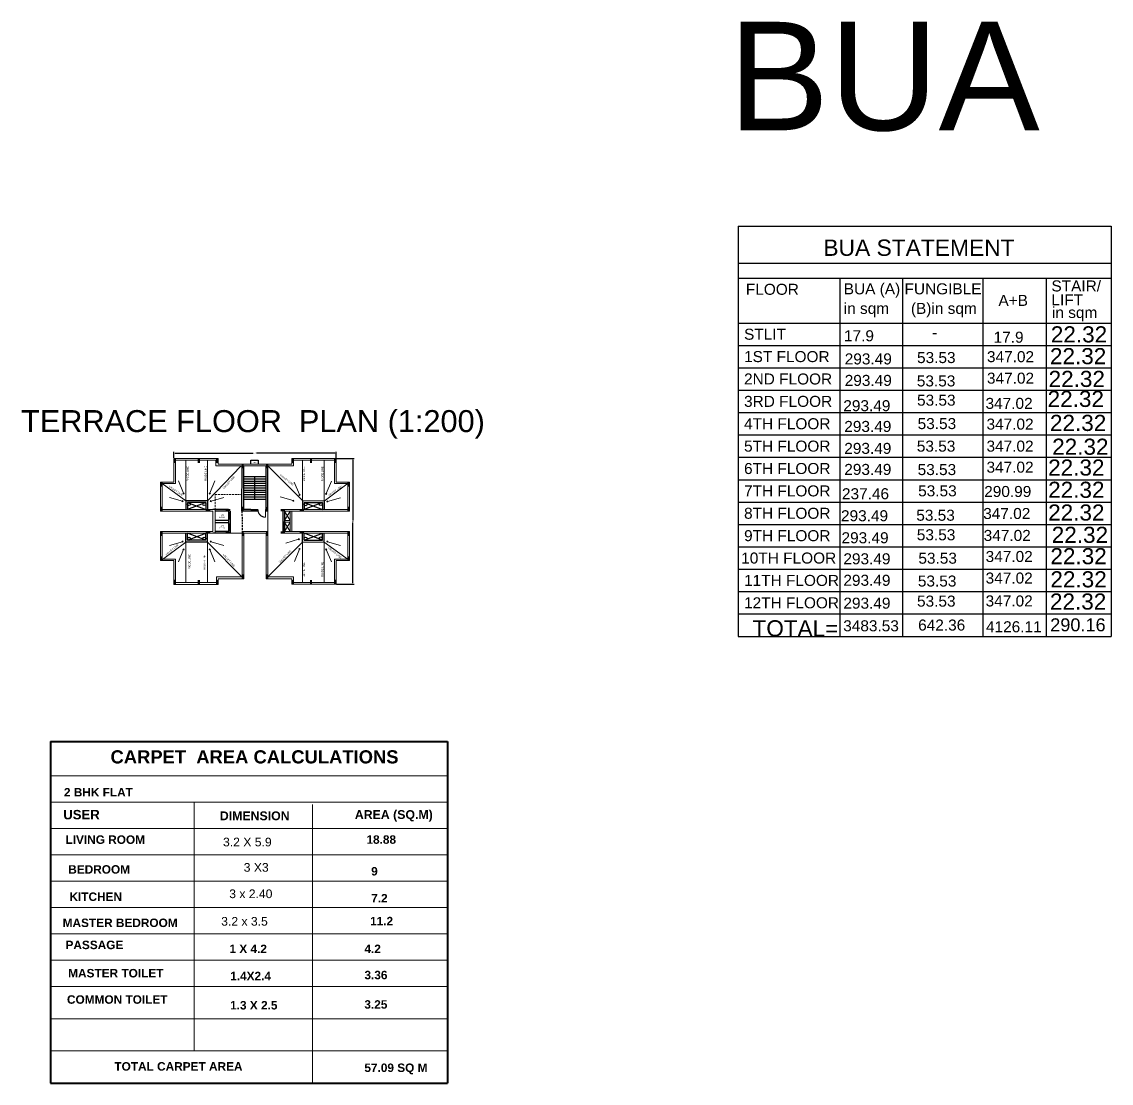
# Model space of a CAD drawing. Header units: metres. Extents: x 29392 to 32022, y 3934 to 33962.
# Drawn here: x 29488.4 to 29634.4, y 4108.7 to 4251 of the extents above; entities that cross this region are included whole.
import ezdxf

# ---------------------------------------------------------------- set-up
doc = ezdxf.new("R2010")
doc.units = ezdxf.units.M
for name, pattern in [('DASHED2', [9.525, 6.35, -3.175]), ('DASHEDX2', [38.1, 25.4, -12.7]), ('HIDDEN', [0.375, 0.25, -0.125])]:
    doc.linetypes.add(name, pattern=pattern)
for name, color, linetype, lineweight in [('col line', 252, 'Continuous', 15), ('COLUMN', 7, 'Continuous', 40), ('DOOR', 7, 'Continuous', 20), ('TERRACE', 251, 'Continuous', 18), ('text', 7, 'Continuous', 5), ('Walls', 64, 'Continuous', 40)]:
    doc.layers.add(name, color=color, linetype=linetype, lineweight=lineweight)
doc.styles.add('20 scale', font='ARIALN.TTF')
doc.styles.add('Annotative', font='arial.ttf')
doc.styles.get("Standard").update_dxf_attribs({"font": 'arial.ttf'})
doc.dimstyles.get("Standard").update_dxf_attribs({"dimtxt": 0.1, "dimasz": 0.18, "dimexe": 0.18, "dimexo": 0.0625, "dimgap": 0.09, "dimtad": 0, "dimtih": 1, "dimtoh": 1, "dimdec": 1, "dimzin": 0, "dimdsep": 46, "dimtxsty": 'Standard', "dimcen": 0.09, "dimadec": 0, "dimazin": 0, "dimtfac": 1, "dimtdec": 1, "dimtofl": 0, "dimtmove": 0, "dimatfit": 3, "dimfxl": 1, "dimtolj": 1, "dimtzin": 0, "dimarcsym": 0})

# ---------------------------------------------------------------- blocks, each defined once
blk = doc.blocks.new('*D253')
at = {"color": 0, "lineweight": -2, "transparency": 16777216}
for p, q in [((29508.78, 4192.51), (29508.78, 4193.34)), ((29508.96, 4193.16), (29519.44, 4193.16)), ((29530.37, 4193.17), (29519.89, 4193.16)), ((29530.55, 4192.52), (29530.55, 4193.35))]:
    blk.add_line(p, q, dxfattribs=at)
at = {"color": 0, "transparency": 16777216}
for points in [[(29508.96, 4193.19), (29508.96, 4193.13), (29508.78, 4193.16)], [(29530.37, 4193.2), (29530.37, 4193.14), (29530.55, 4193.17)]]:
    blk.add_solid(points, dxfattribs=at)
at = {"layer": 'Defpoints', "color": 0, "transparency": 16777216}
for p in [(29530.55, 4193.17), (29508.78, 4192.45), (29530.55, 4192.46)]:
    blk.add_point(p, dxfattribs=at)
at = {"color": 0, "transparency": 16777216, "insert": (29519.66, 4193.16), "char_height": 0.1, "attachment_point": 5}
blk.add_mtext('\\A1;21.8', dxfattribs=at)
blk = doc.blocks.new('*D254')
at = {"color": 0, "lineweight": -2, "transparency": 16777216}
for p, q in [((29530.61, 4192.45), (29532.97, 4192.45)), ((29532.79, 4192.27), (29532.79, 4184.13)), ((29532.79, 4175.76), (29532.79, 4183.85)), ((29530.61, 4175.58), (29532.97, 4175.58))]:
    blk.add_line(p, q, dxfattribs=at)
at = {"color": 0, "transparency": 16777216}
for points in [[(29532.82, 4192.27), (29532.76, 4192.27), (29532.79, 4192.45)], [(29532.82, 4175.76), (29532.76, 4175.76), (29532.79, 4175.58)]]:
    blk.add_solid(points, dxfattribs=at)
at = {"layer": 'Defpoints', "color": 0, "transparency": 16777216}
for p in [(29530.55, 4192.45), (29530.55, 4175.58), (29532.79, 4175.58)]:
    blk.add_point(p, dxfattribs=at)
at = {"color": 0, "transparency": 16777216, "insert": (29532.79, 4183.99), "char_height": 0.1, "attachment_point": 5}
blk.add_mtext('\\A1;16.9', dxfattribs=at)

msp = doc.modelspace()

# ---------------------------------------------------------------- hatches: boundary and pattern name
at = {"layer": 'COLUMN'}
h = msp.add_hatch(color=256, dxfattribs=at)
h.dxf.hatch_style = 1
h.paths.add_polyline_path([(29509.08, 4191.85), (29508.78, 4191.85), (29508.78, 4192.45), (29509.08, 4192.45)])
h = msp.add_hatch(color=256, dxfattribs=at)
h.dxf.hatch_style = 1
h.paths.add_polyline_path([(29512.3, 4191.85), (29512, 4191.85), (29512, 4192.45), (29512.3, 4192.45)])
h = msp.add_hatch(color=256, dxfattribs=at)
h.dxf.hatch_style = 1
h.paths.add_polyline_path([(29514.73, 4191.85), (29514.43, 4191.85), (29514.43, 4192.45), (29514.73, 4192.45)])
h = msp.add_hatch(color=256, dxfattribs=at)
h.dxf.hatch_style = 1
h.paths.add_polyline_path([(29518.17, 4191.1), (29517.87, 4191.1), (29517.87, 4191.7), (29518.17, 4191.7)])
h = msp.add_hatch(color=256, dxfattribs=at)
h.dxf.hatch_style = 1
h.paths.add_polyline_path([(29521.17, 4191.1), (29521.47, 4191.1), (29521.47, 4191.7), (29521.17, 4191.7)])
h = msp.add_hatch(color=256, dxfattribs=at)
h.dxf.hatch_style = 1
h.paths.add_polyline_path([(29524.6, 4191.85), (29524.9, 4191.85), (29524.9, 4192.45), (29524.6, 4192.45)])
h = msp.add_hatch(color=256, dxfattribs=at)
h.dxf.hatch_style = 1
h.paths.add_polyline_path([(29527.03, 4191.85), (29527.33, 4191.85), (29527.33, 4192.45), (29527.03, 4192.45)])
h = msp.add_hatch(color=256, dxfattribs=at)
h.dxf.hatch_style = 1
h.paths.add_polyline_path([(29530.25, 4191.85), (29530.55, 4191.85), (29530.55, 4192.45), (29530.25, 4192.45)])
h = msp.add_hatch(color=256, dxfattribs=at)
h.dxf.hatch_style = 1
h.paths.add_polyline_path([(29507.3, 4188.68), (29507, 4188.68), (29507, 4189.28), (29507.3, 4189.28)])
h = msp.add_hatch(color=256, dxfattribs=at)
h.dxf.hatch_style = 1
h.paths.add_polyline_path([(29532.03, 4188.68), (29532.33, 4188.68), (29532.33, 4189.28), (29532.03, 4189.28)])
h = msp.add_hatch(color=256, dxfattribs=at)
h.dxf.hatch_style = 1
h.paths.add_polyline_path([(29507.3, 4185.37), (29507, 4185.37), (29507, 4185.97), (29507.3, 4185.97)])
h = msp.add_hatch(color=256, dxfattribs=at)
h.dxf.hatch_style = 1
h.paths.add_polyline_path([(29513.08, 4185.37), (29513.08, 4185.67), (29513.68, 4185.67), (29513.68, 4185.37)])
h = msp.add_hatch(color=256, dxfattribs=at)
h.dxf.hatch_style = 1
h.paths.add_polyline_path([(29515.76, 4185.67), (29515.76, 4185.37), (29516.36, 4185.37), (29516.36, 4185.67)])
h = msp.add_hatch(color=256, dxfattribs=at)
h.dxf.hatch_style = 1
h.paths.add_polyline_path([(29518.17, 4185.37), (29517.87, 4185.37), (29517.87, 4185.97), (29518.17, 4185.97)])
h = msp.add_hatch(color=256, dxfattribs=at)
h.dxf.hatch_style = 1
h.paths.add_polyline_path([(29521.17, 4185.36), (29521.47, 4185.36), (29521.47, 4185.96), (29521.17, 4185.96)])
h = msp.add_hatch(color=256, dxfattribs=at)
h.dxf.hatch_style = 1
h.paths.add_polyline_path([(29523.1, 4185.35), (29523.1, 4185.65), (29523.7, 4185.65), (29523.7, 4185.35)])
h = msp.add_hatch(color=256, dxfattribs=at)
h.dxf.hatch_style = 1
h.paths.add_polyline_path([(29526.25, 4185.37), (29526.25, 4185.67), (29525.65, 4185.67), (29525.65, 4185.37)])
h = msp.add_hatch(color=256, dxfattribs=at)
h.dxf.hatch_style = 1
h.paths.add_polyline_path([(29532.03, 4185.37), (29532.33, 4185.37), (29532.33, 4185.97), (29532.03, 4185.97)])
h = msp.add_hatch(color=256, dxfattribs=at)
h.dxf.hatch_style = 1
h.paths.add_polyline_path([(29507.3, 4182.65), (29507, 4182.65), (29507, 4182.05), (29507.3, 4182.05)])
h = msp.add_hatch(color=256, dxfattribs=at)
h.dxf.hatch_style = 1
h.paths.add_polyline_path([(29513.08, 4182.66), (29513.08, 4182.36), (29513.68, 4182.36), (29513.68, 4182.66)])
h = msp.add_hatch(color=256, dxfattribs=at)
h.dxf.hatch_style = 1
h.paths.add_polyline_path([(29515.76, 4182.65), (29515.76, 4182.35), (29516.36, 4182.35), (29516.36, 4182.65)])
h = msp.add_hatch(color=256, dxfattribs=at)
h.dxf.hatch_style = 1
h.paths.add_polyline_path([(29518.17, 4182.66), (29517.87, 4182.66), (29517.87, 4182.06), (29518.17, 4182.06)])
h = msp.add_hatch(color=256, dxfattribs=at)
h.dxf.hatch_style = 1
h.paths.add_polyline_path([(29521.17, 4182.66), (29521.47, 4182.66), (29521.47, 4182.06), (29521.17, 4182.06)])
h = msp.add_hatch(color=256, dxfattribs=at)
h.dxf.hatch_style = 1
h.paths.add_polyline_path([(29523.1, 4182.66), (29523.1, 4182.36), (29523.7, 4182.36), (29523.7, 4182.66)])
h = msp.add_hatch(color=256, dxfattribs=at)
h.dxf.hatch_style = 1
h.paths.add_polyline_path([(29526.25, 4182.66), (29526.25, 4182.36), (29525.65, 4182.36), (29525.65, 4182.66)])
h = msp.add_hatch(color=256, dxfattribs=at)
h.dxf.hatch_style = 1
h.paths.add_polyline_path([(29532.03, 4182.65), (29532.33, 4182.65), (29532.33, 4182.05), (29532.03, 4182.05)])
h = msp.add_hatch(color=256, dxfattribs=at)
h.dxf.hatch_style = 1
h.paths.add_polyline_path([(29507.3, 4179.35), (29507, 4179.35), (29507, 4178.75), (29507.3, 4178.75)])
h = msp.add_hatch(color=256, dxfattribs=at)
h.dxf.hatch_style = 1
h.paths.add_polyline_path([(29532.03, 4179.35), (29532.33, 4179.35), (29532.33, 4178.75), (29532.03, 4178.75)])
h = msp.add_hatch(color=256, dxfattribs=at)
h.dxf.hatch_style = 1
h.paths.add_polyline_path([(29518.17, 4176.92), (29517.87, 4176.92), (29517.87, 4176.32), (29518.17, 4176.32)])
h = msp.add_hatch(color=256, dxfattribs=at)
h.dxf.hatch_style = 1
h.paths.add_polyline_path([(29521.17, 4176.92), (29521.47, 4176.92), (29521.47, 4176.32), (29521.17, 4176.32)])
h = msp.add_hatch(color=256, dxfattribs=at)
h.dxf.hatch_style = 1
h.paths.add_polyline_path([(29509.08, 4176.18), (29508.78, 4176.18), (29508.78, 4175.58), (29509.08, 4175.58)])
h = msp.add_hatch(color=256, dxfattribs=at)
h.dxf.hatch_style = 1
h.paths.add_polyline_path([(29512.3, 4176.17), (29512, 4176.17), (29512, 4175.57), (29512.3, 4175.57)])
h = msp.add_hatch(color=256, dxfattribs=at)
h.dxf.hatch_style = 1
h.paths.add_polyline_path([(29514.73, 4176.17), (29514.43, 4176.17), (29514.43, 4175.57), (29514.73, 4175.57)])
h = msp.add_hatch(color=256, dxfattribs=at)
h.dxf.hatch_style = 1
h.paths.add_polyline_path([(29524.6, 4176.17), (29524.9, 4176.17), (29524.9, 4175.57), (29524.6, 4175.57)])
h = msp.add_hatch(color=256, dxfattribs=at)
h.dxf.hatch_style = 1
h.paths.add_polyline_path([(29527.03, 4176.17), (29527.33, 4176.17), (29527.33, 4175.57), (29527.03, 4175.57)])
h = msp.add_hatch(color=256, dxfattribs=at)
h.dxf.hatch_style = 1
h.paths.add_polyline_path([(29530.25, 4176.18), (29530.55, 4176.18), (29530.55, 4175.58), (29530.25, 4175.58)])

# ---------------------------------------------------------------- linework, layer by layer
for p, q in [((29584.41, 4223.6), (29634.41, 4223.6)), ((29584.41, 4223.6), (29584.41, 4168.6)), ((29634.41, 4223.6), (29634.41, 4168.6)), ((29584.41, 4218.6), (29634.41, 4218.6)), ((29584.41, 4216.6), (29634.41, 4216.6)), ((29598.04, 4216.6), (29598.04, 4168.6)), ((29606.43, 4216.6), (29606.43, 4168.6)), ((29617.19, 4216.6), (29617.19, 4168.6)), ((29625.68, 4216.6), (29625.68, 4168.6)), ((29584.41, 4210.6), (29634.41, 4210.6)), ((29584.41, 4207.6), (29634.41, 4207.6)), ((29584.41, 4204.6), (29634.41, 4204.6)), ((29584.41, 4201.6), (29634.41, 4201.6)), ((29584.41, 4198.6), (29634.41, 4198.6)), ((29584.41, 4195.6), (29634.41, 4195.6)), ((29517.93, 4185.37), (29517.94, 4191.47)), ((29518.16, 4185.6), (29518.16, 4191.47)), ((29521.17, 4185.37), (29521.17, 4191.47)), ((29521.4, 4185.37), (29521.4, 4191.47)), ((29584.41, 4192.6), (29634.41, 4192.6)), ((29521.16, 4189.97), (29518.16, 4189.97)), ((29519.66, 4186.97), (29519.66, 4189.97)), ((29521.16, 4189.67), (29518.16, 4189.67)), ((29521.16, 4189.37), (29518.16, 4189.37)), ((29521.16, 4189.07), (29518.16, 4189.07)), ((29521.16, 4188.77), (29518.16, 4188.77)), ((29521.16, 4188.47), (29518.16, 4188.47)), ((29584.41, 4189.6), (29634.41, 4189.6)), ((29521.16, 4188.17), (29518.16, 4188.17)), ((29521.16, 4187.87), (29518.16, 4187.87)), ((29521.16, 4187.57), (29518.16, 4187.57)), ((29521.16, 4187.27), (29518.16, 4187.27)), ((29518.16, 4186.97), (29521.16, 4186.97)), ((29510.41, 4186.78), (29510.4, 4185.6)), ((29513.32, 4186.78), (29510.41, 4186.78)), ((29510.64, 4186.55), (29510.63, 4185.6)), ((29513.09, 4186.55), (29510.63, 4185.6)), ((29513.09, 4186.55), (29510.64, 4186.55)), ((29510.64, 4186.55), (29513.08, 4185.6)), ((29513.09, 4186.55), (29513.08, 4185.6)), ((29513.32, 4186.78), (29513.31, 4185.6)), ((29516.13, 4185.59), (29514.03, 4185.59)), ((29519.1, 4185.6), (29518.16, 4185.6)), ((29519.1, 4185.6), (29520.07, 4185.6)), ((29526.02, 4186.79), (29526.02, 4185.6)), ((29526.02, 4186.79), (29528.93, 4186.78)), ((29526.25, 4186.55), (29528.7, 4186.55)), ((29526.25, 4186.55), (29526.25, 4185.6)), ((29528.7, 4186.55), (29526.25, 4185.6)), ((29526.25, 4186.55), (29528.7, 4185.6)), ((29528.7, 4186.55), (29528.7, 4185.6)), ((29528.93, 4186.78), (29528.93, 4185.6)), ((29584.41, 4186.6), (29634.41, 4186.6)), ((29516.13, 4185.37), (29514.33, 4185.37)), ((29514.33, 4184.17), (29516.13, 4184.17)), ((29516.13, 4185.37), (29516.13, 4184.17)), ((29516.13, 4185.2), (29516.36, 4185.2)), ((29516.13, 4185.2), (29516.36, 4184.34)), ((29516.36, 4185.2), (29516.13, 4184.34)), ((29516.13, 4184.34), (29516.36, 4184.34)), ((29516.13, 4184.17), (29516.13, 4183.87)), ((29516.36, 4185.37), (29516.36, 4182.43)), ((29520.09, 4185.37), (29517.93, 4185.37)), ((29523.39, 4185.37), (29523.39, 4182.67)), ((29523.62, 4185.37), (29523.62, 4182.67)), ((29584.41, 4184.6), (29584.41, 4168.6)), ((29514.33, 4183.87), (29516.13, 4183.87)), ((29516.13, 4182.65), (29514.33, 4182.65)), ((29516.13, 4183.87), (29516.13, 4182.67)), ((29516.13, 4183.7), (29516.36, 4183.7)), ((29516.13, 4183.7), (29516.36, 4182.84)), ((29516.36, 4183.7), (29516.13, 4182.84)), ((29516.13, 4182.84), (29516.36, 4182.84)), ((29516.13, 4182.82), (29516.36, 4182.82)), ((29584.41, 4183.6), (29634.41, 4183.6)), ((29510.41, 4181.24), (29510.4, 4182.43)), ((29513.32, 4181.24), (29510.41, 4181.24)), ((29510.64, 4181.48), (29510.63, 4182.43)), ((29513.09, 4181.48), (29510.63, 4182.43)), ((29510.64, 4181.48), (29513.08, 4182.43)), ((29513.09, 4181.48), (29510.64, 4181.48)), ((29513.09, 4181.48), (29513.08, 4182.43)), ((29513.32, 4181.24), (29513.31, 4182.43)), ((29516.13, 4182.43), (29514.03, 4182.43)), ((29526.02, 4181.24), (29526.02, 4182.43)), ((29526.02, 4181.24), (29528.93, 4181.25)), ((29526.25, 4181.48), (29526.25, 4182.43)), ((29528.7, 4181.48), (29526.25, 4182.43)), ((29526.25, 4181.48), (29528.7, 4182.43)), ((29526.25, 4181.48), (29528.7, 4181.48)), ((29528.7, 4181.48), (29528.7, 4182.43)), ((29528.93, 4181.25), (29528.93, 4182.43)), ((29584.41, 4180.6), (29634.41, 4180.6)), ((29584.41, 4177.6), (29634.41, 4177.6)), ((29584.41, 4174.6), (29634.41, 4174.6)), ((29584.41, 4171.6), (29634.41, 4171.6)), ((29584.41, 4168.6), (29634.41, 4168.6))]:
    msp.add_line(p, q)
at = {"color": 251, "true_color": 0x636466}
for p, q in [((29519.12, 4191.7), (29519.11, 4192.2)), ((29519.11, 4192.2), (29520.11, 4192.2)), ((29520.11, 4192.2), (29520.12, 4191.7))]:
    msp.add_line(p, q, dxfattribs=at)
at = {"color": 7, "true_color": 0xffffff}
msp.add_line((29521.07, 4185.6), (29521.17, 4185.6), dxfattribs=at)
at = {"linetype": 'HIDDEN'}
msp.add_line((29517.93, 4185.37), (29517.94, 4182.66), dxfattribs=at)
at = {"color": 251, "true_color": 0x636466}
for centre in [(29510.83, 4186.34), (29512.88, 4186.35), (29526.47, 4186.32), (29528.5, 4186.33), (29510.83, 4181.68), (29512.88, 4181.7), (29526.46, 4181.7), (29528.48, 4181.71)]:
    msp.add_circle(centre, 0.21, dxfattribs=at)
at = {"layer": 'col line', "color": 7, "true_color": 0xffffff}
for p, q in [((29492.29, 4149.9), (29545.48, 4149.9)), ((29492.29, 4146.37), (29545.48, 4146.37)), ((29511.53, 4146.37), (29511.53, 4113.03)), ((29527.38, 4146.06), (29527.38, 4108.71)), ((29492.29, 4142.85), (29545.48, 4142.85)), ((29492.29, 4139.32), (29545.48, 4139.32)), ((29492.29, 4135.79), (29545.48, 4135.79)), ((29492.29, 4132.26), (29545.48, 4132.26)), ((29492.29, 4128.73), (29545.48, 4128.73)), ((29492.29, 4125.21), (29545.48, 4125.21)), ((29492.29, 4121.68), (29545.48, 4121.68)), ((29492.29, 4117.36), (29545.48, 4117.36)), ((29492.29, 4113.03), (29545.48, 4113.03))]:
    msp.add_line(p, q, dxfattribs=at)
at = {"layer": 'DOOR'}
for p, q in [((29521.07, 4184.58), (29521.07, 4185.6)), ((29521.09, 4185.6), (29521.09, 4184.58))]:
    msp.add_line(p, q, dxfattribs=at)
at = {"layer": 'DOOR', "linetype": 'DASHED2'}
msp.add_arc((29521.07, 4185.57), 0.994, 178.6238, 270.0226, dxfattribs=at)
at = {"layer": 'TERRACE', "linetype": 'DASHEDX2'}
for p, q in [((29510.41, 4186.78), (29510.41, 4192.22)), ((29513.32, 4186.8), (29513.32, 4192.22)), ((29526.02, 4186.76), (29526.02, 4192.22)), ((29528.93, 4186.74), (29528.93, 4192.22)), ((29510.41, 4181.24), (29510.4, 4175.81)), ((29513.32, 4181.21), (29513.32, 4175.81)), ((29526.02, 4181.21), (29526.02, 4175.81)), ((29528.93, 4181.24), (29528.93, 4175.81))]:
    msp.add_line(p, q, dxfattribs=at)
at = {"layer": 'TERRACE'}
for p, q in [((29517.84, 4191.47), (29513.32, 4186.78)), ((29521.4, 4191.47), (29526.02, 4186.79)), ((29507.23, 4189.07), (29510.41, 4186.78)), ((29510.1, 4187.78), (29509.42, 4189.44)), ((29513.62, 4187.78), (29514.3, 4189.44)), ((29525.62, 4187.61), (29524.94, 4189.26)), ((29532.33, 4189.28), (29528.93, 4186.74)), ((29529.23, 4187.74), (29529.91, 4189.4)), ((29509.94, 4186.72), (29508.22, 4187.23)), ((29513.78, 4186.72), (29515.5, 4187.23)), ((29524.78, 4186.79), (29523.06, 4187.29)), ((29529.4, 4186.68), (29531.11, 4187.18)), ((29507.26, 4178.89), (29510.41, 4181.24)), ((29509.94, 4181.29), (29508.22, 4180.79)), ((29518.17, 4176.32), (29513.32, 4181.24)), ((29513.78, 4181.29), (29515.5, 4180.79)), ((29521.4, 4176.56), (29526.02, 4181.24)), ((29525.52, 4181.61), (29523.8, 4181.1)), ((29532.33, 4178.75), (29528.93, 4181.24)), ((29529.4, 4181.29), (29531.11, 4180.79)), ((29510.1, 4180.23), (29509.42, 4178.58)), ((29513.62, 4180.23), (29514.3, 4178.58)), ((29525.64, 4180.29), (29524.95, 4178.64)), ((29529.23, 4180.23), (29529.91, 4178.58))]:
    msp.add_line(p, q, dxfattribs=at)
for points in [[(29510.13, 4187.68), (29510.02, 4187.77), (29510.2, 4187.8)], [(29513.59, 4187.68), (29513.7, 4187.77), (29513.52, 4187.8)], [(29525.65, 4187.5), (29525.54, 4187.59), (29525.71, 4187.63)], [(29529.2, 4187.63), (29529.31, 4187.73), (29529.14, 4187.76)], [(29510.04, 4186.67), (29509.9, 4186.65), (29509.98, 4186.81)], [(29513.68, 4186.67), (29513.82, 4186.65), (29513.74, 4186.81)], [(29524.88, 4186.74), (29524.74, 4186.71), (29524.82, 4186.87)], [(29529.3, 4186.63), (29529.44, 4186.61), (29529.35, 4186.76)], [(29510.04, 4181.34), (29509.9, 4181.37), (29509.98, 4181.21)], [(29513.68, 4181.34), (29513.82, 4181.37), (29513.74, 4181.21)], [(29525.62, 4181.66), (29525.48, 4181.68), (29525.56, 4181.52)], [(29529.3, 4181.34), (29529.44, 4181.37), (29529.35, 4181.21)], [(29510.13, 4180.34), (29510.02, 4180.25), (29510.2, 4180.21)], [(29513.59, 4180.34), (29513.7, 4180.25), (29513.52, 4180.21)], [(29525.66, 4180.4), (29525.56, 4180.31), (29525.73, 4180.28)], [(29529.2, 4180.34), (29529.31, 4180.25), (29529.14, 4180.21)]]:
    msp.add_lwpolyline(points, close=True, dxfattribs=at)
at = {"layer": 'text', "linetype": 'HIDDEN'}
for p, q in [((29514.35, 4185.6), (29514.35, 4187.6)), ((29514.35, 4187.6), (29517.94, 4187.6))]:
    msp.add_line(p, q, dxfattribs=at)
at = {"layer": 'text'}
for p, q in [((29514.35, 4185.6), (29507.23, 4185.6)), ((29514.33, 4182.42), (29514.35, 4185.6)), ((29521.1, 4185.37), (29521.4, 4185.37)), ((29521.4, 4185.37), (29521.4, 4182.66)), ((29524.39, 4185.38), (29523.62, 4184.13)), ((29523.62, 4185.36), (29524.39, 4184.14)), ((29524.39, 4184.14), (29523.62, 4184.13)), ((29524.39, 4185.38), (29524.39, 4182.67)), ((29524.62, 4185.38), (29524.62, 4182.67)), ((29524.39, 4183.91), (29523.62, 4183.9)), ((29524.39, 4183.91), (29523.62, 4182.67)), ((29523.62, 4183.9), (29524.39, 4182.67)), ((29507.23, 4182.42), (29514.33, 4182.42)), ((29516.36, 4182.43), (29517.94, 4182.43))]:
    msp.add_line(p, q, dxfattribs=at)
for points in [[(29530.55, 4192.45), (29530.55, 4189.28), (29532.33, 4189.28), (29532.33, 4185.37), (29523.63, 4185.37), (29523.6, 4182.66), (29526.25, 4182.66), (29532.33, 4182.66), (29532.33, 4178.75), (29530.55, 4178.75), (29530.55, 4175.58), (29524.6, 4175.58), (29524.6, 4176.33), (29521.17, 4176.33), (29521.17, 4182.43), (29518.17, 4182.43), (29518.17, 4176.32), (29514.74, 4176.33), (29514.73, 4175.57), (29508.79, 4175.57), (29508.79, 4178.75), (29507, 4178.75), (29506.99, 4182.65), (29514.03, 4182.65), (29514.03, 4185.37), (29507, 4185.37), (29507, 4189.28), (29508.78, 4189.28), (29508.78, 4192.45), (29514.74, 4192.45), (29514.74, 4191.7), (29518.17, 4191.7), (29521.47, 4191.7), (29524.6, 4191.7), (29524.6, 4192.45), (29530.55, 4192.45)], [(29530.32, 4192.22), (29530.32, 4189.07), (29532.1, 4189.07), (29532.1, 4185.6), (29523.39, 4185.6), (29523.39, 4182.43), (29532.1, 4182.42), (29532.1, 4178.95), (29530.32, 4178.95), (29530.32, 4175.81), (29524.83, 4175.81), (29524.83, 4176.56), (29521.4, 4176.56), (29521.4, 4182.66), (29517.94, 4182.66), (29517.94, 4176.56), (29514.51, 4176.56), (29514.51, 4175.81), (29509.02, 4175.81), (29509.01, 4178.96), (29507.24, 4178.95), (29507.23, 4182.42)], [(29507.23, 4185.6), (29507.23, 4189.07), (29509.01, 4189.07), (29509.01, 4192.22), (29514.43, 4192.22), (29514.43, 4191.47), (29524.83, 4191.47), (29524.83, 4192.22), (29530.32, 4192.22)]]:
    msp.add_lwpolyline(points, dxfattribs=at)
at = {"layer": 'Walls', "color": 7, "true_color": 0xffffff}
for p, q in [((29492.29, 4154.53), (29545.48, 4154.53)), ((29492.29, 4154.53), (29492.29, 4108.71)), ((29545.48, 4154.53), (29545.48, 4108.71)), ((29492.29, 4108.71), (29545.48, 4108.71))]:
    msp.add_line(p, q, dxfattribs=at)

# ---------------------------------------------------------------- texts
for s, height, p in [('BUA', 14.539, (29583.07, 4236.43)), ('BUA STATEMENT', 2.186, (29595.84, 4219.6)), ('STAIR/', 1.477, (29626.4, 4214.83)), ('FLOOR', 1.477, (29585.45, 4214.38)), ('BUA (A)', 1.477, (29598.57, 4214.44)), ('FUNGIBLE', 1.477, (29606.71, 4214.44)), ('in sqm', 1.477, (29598.57, 4211.82)), ('(B)in sqm', 1.477, (29607.57, 4211.82)), ('A+B', 1.477, (29619.3, 4212.89)), ('LIFT', 1.477, (29626.4, 4212.97)), ('in sqm', 1.477, (29626.47, 4211.27)), ('STLIT ', 1.477, (29585.21, 4208.36)), ('17.9', 1.477, (29598.6, 4208.15)), ('-', 1.48, (29610.41, 4208.59)), ('17.9', 1.477, (29618.65, 4207.96)), ('22.32', 2.16, (29626.32, 4208)), ('1ST FLOOR', 1.477, (29585.21, 4205.36)), ('293.49', 1.477, (29598.7, 4205.05)), ('53.53', 1.477, (29608.39, 4205.23)), ('347.02', 1.477, (29617.76, 4205.35)), ('22.32', 2.16, (29626.2, 4205.08)), ('2ND FLOOR', 1.477, (29585.21, 4202.36)), ('293.49', 1.477, (29598.7, 4202.17)), ('53.53', 1.477, (29608.36, 4202.1)), ('347.02', 1.477, (29617.76, 4202.47)), ('22.32', 2.16, (29626.02, 4202.03)), ('22.32', 2.16, (29625.89, 4199.35)), ('3RD FLOOR', 1.477, (29585.21, 4199.36)), ('293.49', 1.477, (29598.51, 4198.78)), ('53.53', 1.477, (29608.39, 4199.52)), ('347.02', 1.477, (29617.57, 4199.09)), ('4TH FLOOR', 1.477, (29585.21, 4196.36)), ('293.49', 1.477, (29598.64, 4196)), ('53.53', 1.477, (29608.47, 4196.38)), ('347.02', 1.477, (29617.7, 4196.31)), ('22.32', 2.16, (29626.2, 4196.13)), ('5TH FLOOR', 1.477, (29585.21, 4193.36)), ('293.49', 1.477, (29598.64, 4193.06)), ('53.53', 1.477, (29608.36, 4193.36)), ('347.02', 1.477, (29617.7, 4193.36)), ('22.32', 2.16, (29626.5, 4192.94)), ('6TH FLOOR', 1.477, (29585.21, 4190.36)), ('293.49', 1.477, (29598.64, 4190.24)), ('53.53', 1.477, (29608.47, 4190.22)), ('347.02', 1.477, (29617.7, 4190.54)), ('22.32', 2.16, (29625.96, 4190.15)), ('7TH FLOOR', 1.477, (29585.21, 4187.36)), ('237.46', 1.477, (29598.33, 4186.98)), ('53.53', 1.477, (29608.54, 4187.37)), ('290.99', 1.477, (29617.39, 4187.28)), ('22.32', 2.16, (29625.96, 4187.17)), ('8TH FLOOR', 1.477, (29585.21, 4184.36)), ('293.49', 1.477, (29598.2, 4184.03)), ('53.53', 1.477, (29608.29, 4184.1)), ('347.02', 1.477, (29617.26, 4184.33)), ('22.32', 2.16, (29625.96, 4184.12)), ('9TH FLOOR', 1.477, (29585.21, 4181.36)), ('293.49', 1.477, (29598.27, 4181.08)), ('53.53', 1.477, (29608.36, 4181.48)), ('347.02', 1.477, (29617.32, 4181.39)), ('22.32', 2.16, (29626.44, 4181.13)), ('10TH FLOOR', 1.477, (29584.83, 4178.36)), ('293.49', 1.477, (29598.52, 4178.26)), ('53.53', 1.477, (29608.57, 4178.34)), ('347.02', 1.477, (29617.58, 4178.57)), ('22.32', 2.16, (29626.26, 4178.27)), ('11TH FLOOR', 1.477, (29585.21, 4175.36)), ('293.49', 1.477, (29598.52, 4175.38)), ('53.53', 1.477, (29608.5, 4175.28)), ('347.02', 1.477, (29617.58, 4175.68)), ('22.32', 2.16, (29626.26, 4175.17)), ('12TH FLOOR', 1.477, (29585.21, 4172.36)), ('293.49', 1.477, (29598.52, 4172.31)), ('53.53', 1.477, (29608.39, 4172.59)), ('347.02', 1.477, (29617.58, 4172.61)), ('22.32', 2.16, (29626.2, 4172.19)), ('642.36', 1.477, (29608.54, 4169.38)), ('290.16', 1.737, (29626.24, 4169.28)), ('TOTAL=', 2.16, (29586.35, 4168.6)), ('3483.53', 1.477, (29598.5, 4169.28)), ('4126.11', 1.477, (29617.63, 4169.15))]:
    msp.add_text(s, height=height).set_placement(p)
at = {"color": 251, "true_color": 0x636466}
for s, p in [('RCC CHAJJA', (29519.34, 4191.9)), ('BELOW', (29519.44, 4191.82))]:
    msp.add_text(s, height=0.0605, dxfattribs=at).set_placement(p)
at = {"char_height": 0.1541, "attachment_point": 1, "style": 'Annotative'}
for insert in [(29514.51, 4184.89), (29514.51, 4183.47)]:
    msp.add_mtext_dynamic_manual_height_columns('\\pi0.53121;LIFT\\P\\pi0.3878;1.2X1.8', width=1.485, gutter_width=1, heights=[0], dxfattribs=dict(at, insert=insert))
at = {"linetype": 'Continuous', "lineweight": 9, "ltscale": 50, "attachment_point": 4, "style": '20 scale'}
for s, width, insert, char_height in [('{\\fArial|b1|i0|c0|p34;CARPET  AREA CALCULATIONS}', 7626.8059, (29500.31, 4152.44), 1.7638), ('{\\fArial|b1|i0|c0|p34;2 BHK FLAT    }', 7626.8059, (29494.07, 4147.71), 1.1348), ('{\\fArial|b1|i0|c0|p34;USER}', 2796.7253, (29493.98, 4144.7), 1.2598), ('{\\fArial|b1|i0|c0|p34;DIMENSION}', 2796.7253, (29514.96, 4144.54), 1.1811), ('{\\fArial|b1|i0|c0|p34;AREA (SQ.M)}', 2796.7253, (29533.05, 4144.54), 1.1811), ('{\\fArial|b1|i0|c0|p34;LIVING ROOM}', 2796.7253, (29494.28, 4141.35), 1.1348), ('{\\fArial|b1|i0|c0|p34;18.88}', 7626.8059, (29534.61, 4141.36), 1.1348), ('{\\fArial|b1|i0|c0|p34;BEDROOM}', 2796.7253, (29494.65, 4137.36), 1.1348), ('{\\fArial|b1|i0|c0|p34;9}', 7626.8059, (29535.24, 4137.11), 1.1348), ('{\\fArial|b1|i0|c0|p34;KITCHEN}', 2796.7253, (29494.81, 4133.7), 1.1348), ('{\\fArial|b1|i0|c0|p34;7.2}', 7626.8059, (29535.24, 4133.5), 1.1348), ('{\\fArial|b1|i0|c0|p34;MASTER BEDROOM}', 2796.7253, (29493.9, 4130.2), 1.1348), ('{\\fArial|b1|i0|c0|p34;11.2}', 7626.8059, (29535.1, 4130.44), 1.1348), ('{\\fArial|b1|i0|c0|p34;PASSAGE}', 2796.7253, (29494.28, 4127.24), 1.1348), ('{\\fArial|b1|i0|c0|p34;1 X 4.2}', 7626.8059, (29516.25, 4126.72), 1.1348), ('{\\fArial|b1|i0|c0|p34;4.2}', 7626.8059, (29534.34, 4126.72), 1.1348), ('{\\fArial|b1|i0|c0|p34;MASTER TOILET}', 2796.7253, (29494.64, 4123.45), 1.1348), ('{\\fArial|b1|i0|c0|p34;1.4X2.4}', 2796.7253, (29516.35, 4123.08), 1.1348), ('{\\fArial|b1|i0|c0|p34;3.36}', 7626.8059, (29534.34, 4123.2), 1.1348), ('{\\fArial|b1|i0|c0|p34;COMMON TOILET}', 2796.7253, (29494.48, 4119.92), 1.1348), ('{\\fArial|b1|i0|c0|p34;1.3 X 2.5}', 2796.7253, (29516.34, 4119.15), 1.1348), ('{\\fArial|b1|i0|c0|p34;3.25}', 7626.8059, (29534.33, 4119.26), 1.1348), ('{\\fArial|b1|i0|c0|p34;TOTAL CARPET AREA}', 2796.7253, (29500.83, 4110.96), 1.1348), ('{\\fArial|b1|i0|c0|p34;57.09 SQ M}', 7626.8059, (29534.33, 4110.62), 1.1348)]:
    msp.add_mtext_dynamic_manual_height_columns(s, width=width, gutter_width=1125, heights=[960.89], dxfattribs=dict(at, insert=insert, char_height=char_height))
at = {"char_height": 1.165}
for s, insert, attachment_point in [('3.2 X 5.9', (29515.39, 4140.44), 7), ('3 X3 ', (29521.51, 4137.04), 9), ('3 x 2.40', (29522.01, 4133.5), 9), ('3.2 x 3.5', (29521.39, 4130.99), 3)]:
    msp.add_mtext(s, dxfattribs=dict(at, insert=insert, attachment_point=attachment_point))
at = {"layer": 'TERRACE'}
for s, height, rotation, p in [('RIGDE LINE', 0.251, 90, (29510.78, 4189.43)), ('RIGDE LINE', 0.251, 90, (29513.2, 4189.46)), ('RIGDE LINE', 0.251, 90, (29526.39, 4189.41)), ('RIGDE LINE', 0.251, 90, (29528.81, 4189.39)), ('VALLEY LINE', 0.2514, 47.2792, (29515.52, 4188.33)), ('VALLEY LINE', 0.2514, 320.9898, (29523, 4190.18)), ('VALLEY LINE', 0.2514, 325.5046, (29508.08, 4188.64)), ('VALLEY LINE', 0.2514, 33.5086, (29529.56, 4187.38)), ('VALLEY LINE', 0.2514, 39.9894, (29507.78, 4179.4)), ('RIGDE LINE', 0.251, 90, (29511.01, 4177.63)), ('VALLEY LINE', 0.2514, 312.7208, (29515.34, 4179.51)), ('VALLEY LINE', 0.2514, 46.4889, (29523.04, 4178.42)), ('VALLEY LINE', 0.2514, 320.4004, (29529.44, 4180.42)), ('RIGDE LINE', 0.251, 90, (29513.03, 4177.56)), ('RIGDE LINE', 0.251, 90, (29526.39, 4176.56)), ('RIGDE LINE', 0.251, 90, (29528.81, 4176.58))]:
    msp.add_text(s, height=height, rotation=rotation, dxfattribs=at).set_placement(p)
at = {"layer": 'text'}
msp.add_text('TERRACE FLOOR  PLAN (1:200) ', height=2.9435, dxfattribs=at).set_placement((29488.33, 4195.98))

# ---------------------------------------------------------------- dimensions: what is measured, and where the dimension line sits
at = {"color": 251, "true_color": 0x636466}
dim = msp.add_aligned_dim(p1=(29508.78, 4192.45), p2=(29530.55, 4192.46), distance=0.71, dimstyle='Standard', dxfattribs=at)
dim.commit()
dim.dimension.update_dxf_attribs({"geometry": '*D253', "text_midpoint": (29519.66, 4193.16)})
dim = msp.add_linear_dim(base=(29532.79, 4175.58), p1=(29530.55, 4192.45), p2=(29530.55, 4175.58), angle=270.0095, dimstyle='Standard', dxfattribs=at)
dim.commit()
dim.dimension.update_dxf_attribs({"geometry": '*D254', "text_midpoint": (29532.79, 4183.99), "dimtype": 161})

doc.saveas('drawing.dxf')
